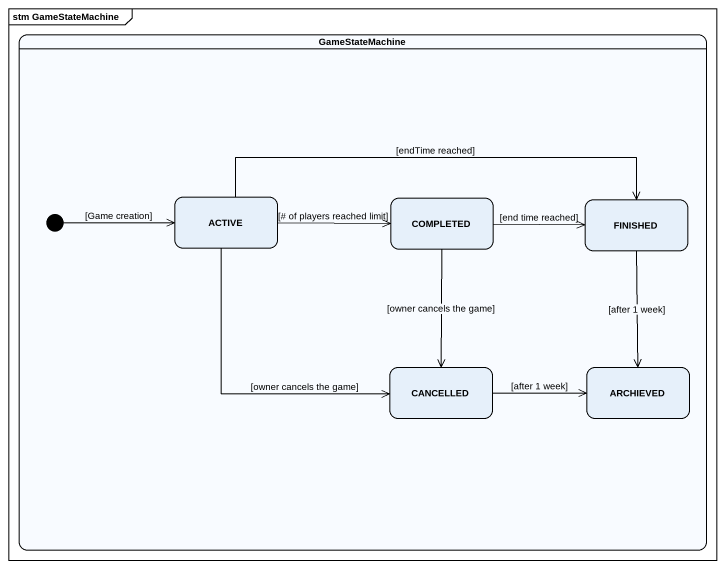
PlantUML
@startuml
mainframe stm GameStateMachine
hide empty description
state GameStateMachine {
  state ACTIVE
  state COMPLETED
  state FINISHED
  state CANCELLED
  state ARCHIEVED
  [*] -right-> ACTIVE : [Game creation]
}
ACTIVE -right-> COMPLETED : [# of players reached limit]
ACTIVE -right-> FINISHED : [endTime reached]
ACTIVE --> CANCELLED : [owner cancels the game]
COMPLETED -right-> FINISHED : [end time reached]
COMPLETED --> CANCELLED : [owner cancels the game]
FINISHED --> ARCHIEVED : [after 1 week]
CANCELLED -right-> ARCHIEVED : [after 1 week]
@enduml
